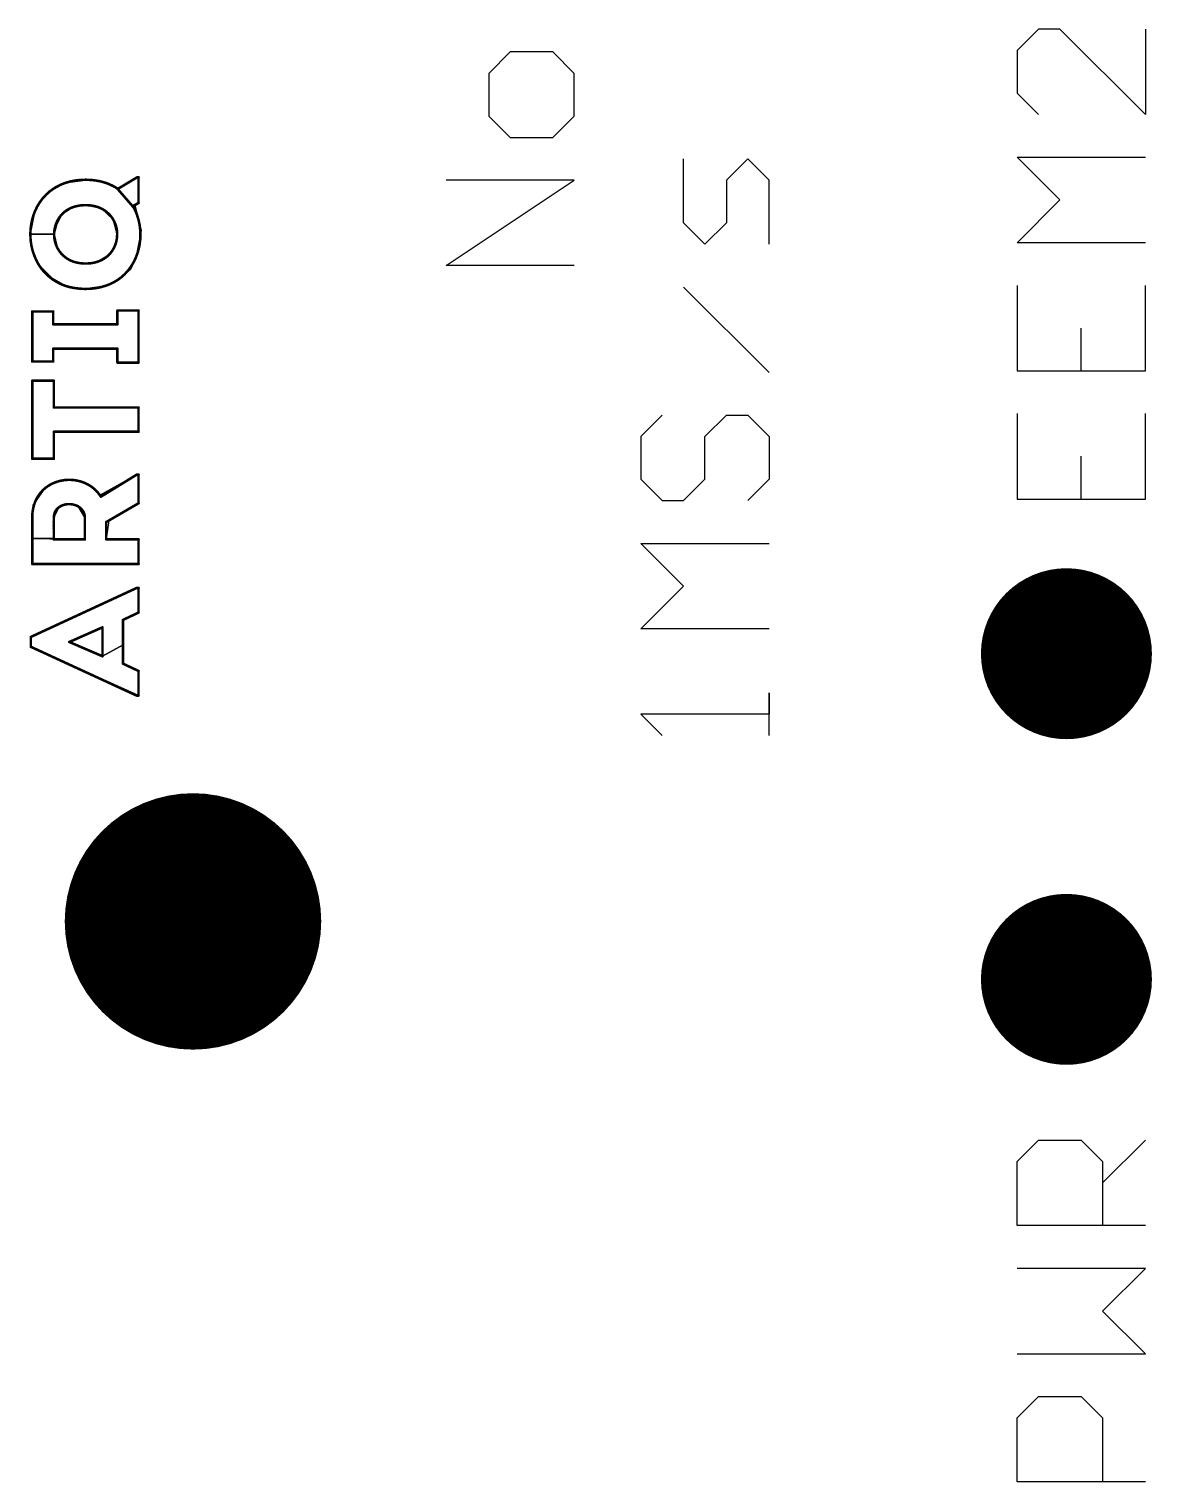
# Model space of a CAD drawing. Header units: millimetres. Extents: x 35 to 161, y 53 to 90.
# Drawn here: x 46.74 to 59.88, y 53.2 to 70.2 of the extents above; entities that cross this region are included whole.
import ezdxf

# ---------------------------------------------------------------- set-up
doc = ezdxf.new("R2010")
doc.units = ezdxf.units.MM
for name, color, linetype in [('BottomLayer', 5, 'Continuous'), ('BottomSolder', 6, 'Continuous'), ('PadHoleLayer', 156, 'Continuous'), ('TopLayer', 1, 'Continuous'), ('TopOverlay', 2, 'Continuous'), ('TopSolder', 216, 'Continuous')]:
    doc.layers.add(name, color=color, linetype=linetype)

msp = doc.modelspace()

# ---------------------------------------------------------------- linework, layer by layer
at = {"layer": 'BottomLayer', "const_width": 0.762}
for points in [[(58.496, 62.89, 1), (59.258, 62.89, 1)], [(48.281, 59.758, 1), (49.043, 59.758, 1)], [(58.496, 59.08, 1), (59.258, 59.08, 1)]]:
    msp.add_lwpolyline(points, format="xyb", close=True, dxfattribs=at)
at = {"layer": 'BottomSolder', "const_width": 0.864}
for points in [[(58.445, 62.89, 1), (59.309, 62.89, 1)], [(48.231, 59.758, 1), (49.094, 59.758, 1)], [(58.445, 59.08, 1), (59.309, 59.08, 1)]]:
    msp.add_lwpolyline(points, format="xyb", close=True, dxfattribs=at)
at = {"layer": 'PadHoleLayer'}
for points, const_width in [([(58.377, 62.89, 1), (59.377, 62.89, 1)], 1), ([(47.912, 59.758, 1), (49.412, 59.758, 1)], 1.5), ([(58.377, 59.08, 1), (59.377, 59.08, 1)], 1)]:
    msp.add_lwpolyline(points, format="xyb", close=True, dxfattribs=dict(at, const_width=const_width))
at = {"layer": 'TopLayer', "const_width": 0.762}
for points in [[(58.496, 62.89, 1), (59.258, 62.89, 1)], [(48.281, 59.758, 1), (49.043, 59.758, 1)], [(58.496, 59.08, 1), (59.258, 59.08, 1)]]:
    msp.add_lwpolyline(points, format="xyb", close=True, dxfattribs=at)
at = {"layer": 'TopOverlay'}
for p, q in [((58.55, 70.198), (58.3, 69.948)), ((58.8, 70.198), (58.55, 70.198)), ((59.8, 69.199), (58.8, 70.198)), ((59.8, 70.198), (59.8, 69.199)), ((52.371, 69.93), (52.121, 69.68)), ((52.871, 69.93), (52.371, 69.93)), ((53.121, 69.68), (52.871, 69.93)), ((58.3, 69.948), (58.3, 69.448)), ((52.121, 69.68), (52.121, 69.18)), ((53.121, 69.18), (53.121, 69.68)), ((58.3, 69.448), (58.55, 69.199)), ((52.121, 69.18), (52.371, 68.93)), ((52.871, 68.93), (53.121, 69.18)), ((52.371, 68.93), (52.871, 68.93)), ((54.4, 67.93), (54.4, 68.68)), ((55.15, 68.68), (54.9, 68.43)), ((55.4, 68.43), (55.15, 68.68)), ((58.8, 68.199), (58.3, 68.699)), ((58.3, 68.699), (59.8, 68.699)), ((46.987, 68.299), (47.168, 68.398)), ((47.168, 68.398), (47.405, 68.431)), ((47.405, 68.431), (47.488, 68.431)), ((47.488, 68.431), (47.603, 68.41)), ((47.603, 68.41), (47.774, 68.335)), ((47.774, 68.335), (48.025, 68.464)), ((48.025, 68.464), (48.025, 68.163)), ((51.621, 67.43), (53.121, 68.43)), ((53.121, 68.43), (51.621, 68.43)), ((54.9, 68.43), (54.9, 67.93)), ((55.4, 67.68), (55.4, 68.43)), ((46.815, 68.07), (46.888, 68.2)), ((46.888, 68.2), (46.987, 68.299)), ((48.025, 68.163), (47.987, 68.127)), ((58.3, 67.699), (58.8, 68.199)), ((46.76, 67.797), (46.815, 68.07)), ((47.127, 68.029), (47.069, 67.917)), ((47.27, 68.118), (47.127, 68.029)), ((47.405, 68.138), (47.27, 68.118)), ((47.597, 68.095), (47.405, 68.138)), ((47.727, 67.97), (47.597, 68.095)), ((47.987, 68.127), (48.057, 67.841)), ((47.069, 67.917), (47.038, 67.797)), ((47.775, 67.797), (47.727, 67.97)), ((48.057, 67.841), (47.992, 67.521)), ((54.65, 67.68), (54.4, 67.93)), ((54.9, 67.93), (54.65, 67.68)), ((46.787, 67.615), (46.76, 67.797)), ((46.76, 67.797), (47.038, 67.797)), ((47.038, 67.797), (46.76, 67.797)), ((47.038, 67.797), (47.069, 67.666)), ((47.069, 67.666), (47.117, 67.564)), ((47.686, 67.564), (47.752, 67.666)), ((47.752, 67.666), (47.775, 67.797)), ((59.8, 67.699), (58.3, 67.699)), ((46.859, 67.439), (46.787, 67.615)), ((47.117, 67.564), (47.27, 67.475)), ((47.542, 67.475), (47.686, 67.564)), ((47.992, 67.521), (47.93, 67.386)), ((47.015, 67.285), (46.859, 67.439)), ((47.27, 67.475), (47.478, 67.46)), ((47.478, 67.46), (47.542, 67.475)), ((47.93, 67.386), (47.822, 67.293)), ((53.121, 67.43), (51.621, 67.43)), ((47.142, 67.208), (47.015, 67.285)), ((47.284, 67.163), (47.142, 67.208)), ((47.405, 67.158), (47.284, 67.163)), ((47.641, 67.194), (47.405, 67.158)), ((47.822, 67.293), (47.641, 67.194)), ((55.4, 66.181), (54.4, 67.18)), ((58.3, 67.199), (58.3, 66.2)), ((59.8, 66.2), (59.8, 67.199)), ((47.027, 66.894), (46.782, 66.894)), ((46.782, 66.894), (46.782, 66.309)), ((47.027, 66.743), (47.027, 66.894)), ((48.025, 66.906), (47.778, 66.906)), ((47.778, 66.906), (47.778, 66.743)), ((48.025, 66.296), (48.025, 66.906)), ((47.778, 66.743), (47.027, 66.743)), ((59.05, 66.2), (59.05, 66.699)), ((46.782, 66.309), (47.027, 66.309)), ((47.027, 66.309), (47.027, 66.459)), ((47.027, 66.459), (47.778, 66.459)), ((47.778, 66.459), (47.778, 66.296)), ((47.778, 66.296), (48.025, 66.296)), ((58.3, 66.2), (59.8, 66.2)), ((46.782, 66.084), (47.035, 66.084)), ((46.782, 65.171), (46.782, 66.084)), ((47.035, 66.084), (47.035, 65.771)), ((47.035, 65.771), (48.025, 65.771)), ((48.025, 65.771), (48.025, 65.487)), ((54.15, 65.681), (53.9, 65.431)), ((54.65, 65.431), (54.9, 65.681)), ((54.9, 65.681), (55.15, 65.681)), ((55.15, 65.681), (55.4, 65.431)), ((58.3, 65.7), (58.3, 64.7)), ((59.8, 64.7), (59.8, 65.7)), ((48.025, 65.487), (47.035, 65.487)), ((47.035, 65.487), (47.035, 65.171)), ((53.9, 65.431), (53.9, 64.931)), ((54.65, 64.931), (54.65, 65.431)), ((55.4, 65.431), (55.4, 64.931)), ((47.035, 65.171), (46.782, 65.171)), ((59.05, 64.7), (59.05, 65.2)), ((47.574, 64.744), (48.004, 64.986)), ((48.004, 64.986), (48.025, 64.986)), ((48.025, 64.986), (48.025, 64.651)), ((46.791, 64.627), (46.933, 64.828)), ((46.933, 64.828), (47.078, 64.903)), ((47.078, 64.903), (47.193, 64.923)), ((47.193, 64.923), (47.358, 64.903)), ((47.358, 64.903), (47.472, 64.846)), ((47.472, 64.846), (47.574, 64.744)), ((53.9, 64.931), (54.15, 64.681)), ((54.4, 64.681), (54.65, 64.931)), ((55.4, 64.931), (55.15, 64.681)), ((46.782, 64.238), (46.791, 64.627)), ((47.093, 64.603), (47.035, 64.484)), ((47.188, 64.64), (47.093, 64.603)), ((47.318, 64.615), (47.188, 64.64)), ((47.397, 64.484), (47.318, 64.615)), ((48.025, 64.651), (47.676, 64.448)), ((54.15, 64.681), (54.4, 64.681)), ((58.3, 64.7), (59.8, 64.7)), ((47.035, 64.484), (47.035, 64.238)), ((47.397, 64.228), (47.397, 64.484)), ((47.676, 64.448), (47.647, 64.229)), ((46.782, 63.941), (46.782, 64.238)), ((46.782, 64.238), (47.397, 64.228)), ((47.035, 64.238), (46.782, 64.238)), ((47.647, 64.229), (48.025, 64.229)), ((48.025, 64.229), (48.025, 63.941)), ((54.4, 63.682), (53.9, 64.181)), ((53.9, 64.181), (55.4, 64.181)), ((48.025, 63.941), (46.782, 63.941)), ((46.765, 63.086), (48.025, 63.659)), ((48.025, 63.659), (48.025, 63.371)), ((53.9, 63.182), (54.4, 63.682)), ((48.025, 63.371), (47.844, 63.286)), ((47.844, 63.286), (47.844, 62.992)), ((46.765, 62.971), (46.765, 63.086)), ((47.604, 63.199), (47.215, 63.027)), ((47.604, 62.86), (47.604, 63.199)), ((55.4, 63.182), (53.9, 63.182)), ((48.025, 62.4), (46.765, 62.971)), ((47.215, 63.027), (47.604, 62.86)), ((47.844, 62.992), (47.604, 62.86)), ((47.604, 62.86), (47.844, 62.992)), ((47.844, 62.992), (47.844, 62.773)), ((47.844, 62.773), (48.025, 62.688)), ((48.025, 62.688), (48.025, 62.4)), ((55.4, 61.932), (55.4, 62.432)), ((55.4, 62.432), (55.4, 62.182)), ((55.4, 62.182), (53.9, 62.182)), ((53.9, 62.182), (54.15, 61.932)), ((58.3, 56.949), (58.55, 57.199)), ((58.55, 57.199), (59.05, 57.199)), ((59.05, 57.199), (59.3, 56.949)), ((59.3, 56.699), (59.8, 57.199)), ((58.3, 56.199), (58.3, 56.949)), ((59.3, 56.949), (59.3, 56.199)), ((59.8, 56.199), (58.3, 56.199)), ((59.8, 55.699), (58.3, 55.699)), ((59.3, 55.199), (59.8, 55.699)), ((59.8, 54.7), (59.3, 55.199)), ((58.3, 54.7), (59.8, 54.7)), ((58.3, 53.95), (58.55, 54.2)), ((58.55, 54.2), (59.05, 54.2)), ((59.05, 54.2), (59.3, 53.95)), ((58.3, 53.2), (58.3, 53.95)), ((59.3, 53.95), (59.3, 53.2)), ((59.8, 53.2), (58.3, 53.2))]:
    msp.add_line(p, q, dxfattribs=at)
at = {"layer": 'TopOverlay', "const_width": 0.03}
for points in [[(46.987, 68.299, -0.08923), (47.168, 68.398)], [(47.168, 68.398, -0.082173), (47.405, 68.435)], [(47.405, 68.435, -0.024862), (47.488, 68.431)], [(47.488, 68.431, -0.041128), (47.604, 68.41)], [(47.604, 68.41, -0.076296), (47.774, 68.335)], [(46.815, 68.07, -0.121713), (46.987, 68.299)], [(46.76, 67.797, -0.10144), (46.815, 68.07)], [(47.038, 67.797, -0.188409), (47.127, 68.029)], [(47.127, 68.029, -0.130203), (47.27, 68.118)], [(47.27, 68.118, -0.040287), (47.334, 68.133)], [(47.334, 68.133, -0.036986), (47.405, 68.138)], [(47.405, 68.138, -0.076951), (47.542, 68.118)], [(47.542, 68.118, -0.042274), (47.597, 68.095)], [(47.597, 68.095, -0.283151), (47.775, 67.797)], [(47.969, 68.11, -0.012843), (47.984, 68.081)], [(47.984, 68.081, -0.10974), (48.047, 67.792)], [(46.859, 67.439, -0.139016), (46.76, 67.797)], [(47.215, 67.498, -0.282047), (47.038, 67.797)], [(47.775, 67.797, -0.189487), (47.686, 67.564)], [(48.047, 67.792, -0.101479), (47.992, 67.521)], [(47.27, 67.475, -0.042507), (47.215, 67.498)], [(47.405, 67.455, -0.07753), (47.27, 67.475)], [(47.542, 67.475, -0.040012), (47.478, 67.46)], [(47.686, 67.564, -0.129767), (47.542, 67.475)], [(47.992, 67.521, -0.121683), (47.822, 67.293)], [(47.28, 67.168, -0.223663), (46.859, 67.439)], [(47.478, 67.46, -0.036709), (47.405, 67.455)], [(47.405, 67.158, -0.039292), (47.28, 67.168)], [(47.641, 67.195, -0.082179), (47.405, 67.158)], [(47.822, 67.293, -0.08921), (47.641, 67.195)], [(47.078, 64.904, -0.153363), (47.358, 64.902)], [(46.811, 64.654, -0.134946), (46.933, 64.827)], [(46.933, 64.827, -0.098514), (47.078, 64.904)], [(47.358, 64.902, -0.167062), (47.574, 64.743)], [(46.785, 64.543, -0.059848), (46.811, 64.654)], [(47.045, 64.541, -0.138672), (47.093, 64.602)], [(47.093, 64.602, -0.038316), (47.114, 64.616)], [(47.114, 64.616, -0.03453), (47.138, 64.627)], [(47.138, 64.627, -0.061061), (47.188, 64.639)], [(47.188, 64.639, -0.028782), (47.214, 64.64)], [(47.214, 64.64, -0.091249), (47.294, 64.625)], [(47.294, 64.625, -0.034206), (47.318, 64.614)], [(47.318, 64.614, -0.037523), (47.339, 64.6)], [(47.339, 64.6, -0.04135), (47.358, 64.582)], [(47.358, 64.582, -0.193784), (47.397, 64.483)], [(46.782, 64.483, -0.027406), (46.785, 64.543)], [(47.035, 64.483, -0.09313), (47.045, 64.541)]]:
    msp.add_lwpolyline(points, format="xyb", dxfattribs=at)
at = {"layer": 'TopOverlay', "const_width": 0.015}
for points in [[(47.16, 68.398, 1), (47.175, 68.398, 1)], [(47.16, 68.398, 1), (47.175, 68.398, 1)], [(47.398, 68.435, 1), (47.413, 68.435, 1)], [(47.398, 68.435, 1), (47.413, 68.435, 1)], [(47.48, 68.431, 1), (47.495, 68.431, 1)], [(47.48, 68.431, 1), (47.495, 68.431, 1)], [(47.596, 68.41, 1), (47.611, 68.41, 1)], [(47.596, 68.41, 1), (47.611, 68.41, 1)], [(47.767, 68.335, 1), (47.782, 68.335, 1)], [(47.767, 68.335, 1), (47.782, 68.335, 1)], [(47.767, 68.335, 1), (47.782, 68.335, 1)], [(47.778, 68.329, 1), (47.793, 68.329, 1)], [(47.778, 68.329, 1), (47.793, 68.329, 1)], [(48.002, 68.464, 1), (48.017, 68.464, 1)], [(48.002, 68.464, 1), (48.017, 68.464, 1)], [(48.018, 68.464, 1), (48.033, 68.464, 1)], [(48.018, 68.464, 1), (48.033, 68.464, 1)], [(46.979, 68.299, 1), (46.994, 68.299, 1)], [(46.979, 68.299, 1), (46.994, 68.299, 1)], [(48.018, 68.163, 1), (48.033, 68.163, 1)], [(48.018, 68.163, 1), (48.033, 68.163, 1)], [(46.808, 68.07, 1), (46.823, 68.07, 1)], [(46.808, 68.07, 1), (46.823, 68.07, 1)], [(47.12, 68.029, 1), (47.135, 68.029, 1)], [(47.12, 68.029, 1), (47.135, 68.029, 1)], [(47.263, 68.118, 1), (47.278, 68.118, 1)], [(47.263, 68.118, 1), (47.278, 68.118, 1)], [(47.326, 68.133, 1), (47.341, 68.133, 1)], [(47.326, 68.133, 1), (47.341, 68.133, 1)], [(47.398, 68.138, 1), (47.413, 68.138, 1)], [(47.398, 68.138, 1), (47.413, 68.138, 1)], [(47.534, 68.118, 1), (47.549, 68.118, 1)], [(47.534, 68.118, 1), (47.549, 68.118, 1)], [(47.59, 68.095, 1), (47.605, 68.095, 1)], [(47.59, 68.095, 1), (47.605, 68.095, 1)], [(47.952, 68.128, 1), (47.967, 68.128, 1)], [(47.952, 68.128, 1), (47.967, 68.128, 1)], [(47.962, 68.11, 1), (47.977, 68.11, 1)], [(47.962, 68.11, 1), (47.977, 68.11, 1)], [(47.962, 68.11, 1), (47.977, 68.11, 1)], [(47.976, 68.081, 1), (47.991, 68.081, 1)], [(47.976, 68.081, 1), (47.991, 68.081, 1)], [(46.752, 67.797, 1), (46.767, 67.797, 1)], [(46.752, 67.797, 1), (46.767, 67.797, 1)], [(47.031, 67.797, 1), (47.046, 67.797, 1)], [(47.031, 67.797, 1), (47.046, 67.797, 1)], [(47.768, 67.797, 1), (47.783, 67.797, 1)], [(47.768, 67.797, 1), (47.783, 67.797, 1)], [(48.039, 67.792, 1), (48.054, 67.792, 1)], [(48.039, 67.792, 1), (48.054, 67.792, 1)], [(47.207, 67.498, 1), (47.222, 67.498, 1)], [(47.207, 67.498, 1), (47.222, 67.498, 1)], [(47.263, 67.475, 1), (47.278, 67.475, 1)], [(47.263, 67.475, 1), (47.278, 67.475, 1)], [(47.534, 67.475, 1), (47.549, 67.475, 1)], [(47.534, 67.475, 1), (47.549, 67.475, 1)], [(47.678, 67.564, 1), (47.693, 67.564, 1)], [(47.678, 67.564, 1), (47.693, 67.564, 1)], [(47.984, 67.521, 1), (47.999, 67.521, 1)], [(47.984, 67.521, 1), (47.999, 67.521, 1)], [(46.852, 67.439, 1), (46.867, 67.439, 1)], [(46.852, 67.439, 1), (46.867, 67.439, 1)], [(47.398, 67.455, 1), (47.413, 67.455, 1)], [(47.398, 67.455, 1), (47.413, 67.455, 1)], [(47.47, 67.46, 1), (47.485, 67.46, 1)], [(47.47, 67.46, 1), (47.485, 67.46, 1)], [(47.272, 67.168, 1), (47.287, 67.168, 1)], [(47.272, 67.168, 1), (47.287, 67.168, 1)], [(47.398, 67.158, 1), (47.413, 67.158, 1)], [(47.398, 67.158, 1), (47.413, 67.158, 1)], [(47.634, 67.195, 1), (47.649, 67.195, 1)], [(47.634, 67.195, 1), (47.649, 67.195, 1)], [(47.814, 67.293, 1), (47.829, 67.293, 1)], [(47.814, 67.293, 1), (47.829, 67.293, 1)], [(46.774, 66.894, 1), (46.789, 66.894, 1)], [(46.774, 66.894, 1), (46.789, 66.894, 1)], [(47.02, 66.894, 1), (47.035, 66.894, 1)], [(47.02, 66.894, 1), (47.035, 66.894, 1)], [(47.771, 66.906, 1), (47.786, 66.906, 1)], [(47.771, 66.906, 1), (47.786, 66.906, 1)], [(48.018, 66.906, 1), (48.033, 66.906, 1)], [(48.018, 66.906, 1), (48.033, 66.906, 1)], [(47.02, 66.743, 1), (47.035, 66.743, 1)], [(47.02, 66.743, 1), (47.035, 66.743, 1)], [(47.771, 66.743, 1), (47.786, 66.743, 1)], [(47.771, 66.743, 1), (47.786, 66.743, 1)], [(47.02, 66.459, 1), (47.035, 66.459, 1)], [(47.02, 66.459, 1), (47.035, 66.459, 1)], [(47.771, 66.459, 1), (47.786, 66.459, 1)], [(47.771, 66.459, 1), (47.786, 66.459, 1)], [(46.774, 66.309, 1), (46.789, 66.309, 1)], [(46.774, 66.309, 1), (46.789, 66.309, 1)], [(47.02, 66.309, 1), (47.035, 66.309, 1)], [(47.02, 66.309, 1), (47.035, 66.309, 1)], [(47.771, 66.296, 1), (47.786, 66.296, 1)], [(47.771, 66.296, 1), (47.786, 66.296, 1)], [(48.018, 66.296, 1), (48.033, 66.296, 1)], [(48.018, 66.296, 1), (48.033, 66.296, 1)], [(46.774, 66.084, 1), (46.789, 66.084, 1)], [(46.774, 66.084, 1), (46.789, 66.084, 1)], [(47.027, 66.084, 1), (47.042, 66.084, 1)], [(47.027, 66.084, 1), (47.042, 66.084, 1)], [(47.027, 65.771, 1), (47.042, 65.771, 1)], [(47.027, 65.771, 1), (47.042, 65.771, 1)], [(48.018, 65.771, 1), (48.033, 65.771, 1)], [(48.018, 65.771, 1), (48.033, 65.771, 1)], [(47.027, 65.487, 1), (47.042, 65.487, 1)], [(47.027, 65.487, 1), (47.042, 65.487, 1)], [(48.018, 65.487, 1), (48.033, 65.487, 1)], [(48.018, 65.487, 1), (48.033, 65.487, 1)], [(46.774, 65.171, 1), (46.789, 65.171, 1)], [(46.774, 65.171, 1), (46.789, 65.171, 1)], [(47.027, 65.171, 1), (47.042, 65.171, 1)], [(47.027, 65.171, 1), (47.042, 65.171, 1)], [(47.996, 64.985, 1), (48.011, 64.985, 1)], [(47.996, 64.985, 1), (48.011, 64.985, 1)], [(48.018, 64.985, 1), (48.033, 64.985, 1)], [(48.018, 64.985, 1), (48.033, 64.985, 1)], [(46.925, 64.827, 1), (46.94, 64.827, 1)], [(46.925, 64.827, 1), (46.94, 64.827, 1)], [(47.07, 64.904, 1), (47.085, 64.904, 1)], [(47.07, 64.904, 1), (47.085, 64.904, 1)], [(47.351, 64.902, 1), (47.366, 64.902, 1)], [(47.351, 64.902, 1), (47.366, 64.902, 1)], [(46.804, 64.654, 1), (46.819, 64.654, 1)], [(46.804, 64.654, 1), (46.819, 64.654, 1)], [(47.085, 64.602, 1), (47.1, 64.602, 1)], [(47.085, 64.602, 1), (47.1, 64.602, 1)], [(47.107, 64.616, 1), (47.122, 64.616, 1)], [(47.107, 64.616, 1), (47.122, 64.616, 1)], [(47.13, 64.627, 1), (47.145, 64.627, 1)], [(47.13, 64.627, 1), (47.145, 64.627, 1)], [(47.181, 64.639, 1), (47.196, 64.639, 1)], [(47.181, 64.639, 1), (47.196, 64.639, 1)], [(47.207, 64.64, 1), (47.222, 64.64, 1)], [(47.207, 64.64, 1), (47.222, 64.64, 1)], [(47.286, 64.625, 1), (47.301, 64.625, 1)], [(47.286, 64.625, 1), (47.301, 64.625, 1)], [(47.31, 64.614, 1), (47.325, 64.614, 1)], [(47.31, 64.614, 1), (47.325, 64.614, 1)], [(47.332, 64.6, 1), (47.347, 64.6, 1)], [(47.332, 64.6, 1), (47.347, 64.6, 1)], [(47.351, 64.582, 1), (47.366, 64.582, 1)], [(47.351, 64.582, 1), (47.366, 64.582, 1)], [(47.566, 64.743, 1), (47.581, 64.743, 1)], [(47.566, 64.743, 1), (47.581, 64.743, 1)], [(47.577, 64.727, 1), (47.592, 64.727, 1)], [(47.577, 64.727, 1), (47.592, 64.727, 1)], [(48.018, 64.65, 1), (48.033, 64.65, 1)], [(48.018, 64.65, 1), (48.033, 64.65, 1)], [(46.774, 64.483, 1), (46.789, 64.483, 1)], [(46.774, 64.483, 1), (46.789, 64.483, 1)], [(46.778, 64.543, 1), (46.793, 64.543, 1)], [(46.778, 64.543, 1), (46.793, 64.543, 1)], [(47.027, 64.468, 1), (47.042, 64.468, 1)], [(47.027, 64.468, 1), (47.042, 64.468, 1)], [(47.027, 64.452, 1), (47.042, 64.452, 1)], [(47.027, 64.452, 1), (47.042, 64.452, 1)], [(47.026, 64.436, 1), (47.041, 64.436, 1)], [(47.026, 64.436, 1), (47.041, 64.436, 1)], [(47.026, 64.42, 1), (47.041, 64.42, 1)], [(47.026, 64.42, 1), (47.041, 64.42, 1)], [(47.027, 64.483, 1), (47.042, 64.483, 1)], [(47.027, 64.483, 1), (47.042, 64.483, 1)], [(47.038, 64.541, 1), (47.053, 64.541, 1)], [(47.038, 64.541, 1), (47.053, 64.541, 1)], [(47.389, 64.483, 1), (47.404, 64.483, 1)], [(47.389, 64.483, 1), (47.404, 64.483, 1)], [(47.64, 64.43, 1), (47.655, 64.43, 1)], [(47.64, 64.43, 1), (47.655, 64.43, 1)], [(47.026, 64.405, 1), (47.041, 64.405, 1)], [(47.026, 64.405, 1), (47.041, 64.405, 1)], [(47.026, 64.389, 1), (47.041, 64.389, 1)], [(47.026, 64.389, 1), (47.041, 64.389, 1)], [(47.026, 64.373, 1), (47.041, 64.373, 1)], [(47.026, 64.373, 1), (47.041, 64.373, 1)], [(47.026, 64.357, 1), (47.042, 64.357, 1)], [(47.026, 64.357, 1), (47.042, 64.357, 1)], [(47.027, 64.325, 1), (47.042, 64.325, 1)], [(47.027, 64.325, 1), (47.042, 64.325, 1)], [(47.027, 64.317, 1), (47.042, 64.317, 1)], [(47.027, 64.317, 1), (47.042, 64.317, 1)], [(47.027, 64.31, 1), (47.042, 64.31, 1)], [(47.027, 64.31, 1), (47.042, 64.31, 1)], [(47.027, 64.302, 1), (47.042, 64.302, 1)], [(47.027, 64.302, 1), (47.042, 64.302, 1)], [(47.027, 64.294, 1), (47.042, 64.294, 1)], [(47.027, 64.294, 1), (47.042, 64.294, 1)], [(47.027, 64.286, 1), (47.042, 64.286, 1)], [(47.027, 64.286, 1), (47.042, 64.286, 1)], [(47.027, 64.279, 1), (47.042, 64.279, 1)], [(47.027, 64.279, 1), (47.042, 64.279, 1)], [(47.027, 64.271, 1), (47.042, 64.271, 1)], [(47.027, 64.271, 1), (47.042, 64.271, 1)], [(47.027, 64.263, 1), (47.042, 64.263, 1)], [(47.027, 64.263, 1), (47.042, 64.263, 1)], [(47.027, 64.248, 1), (47.042, 64.248, 1)], [(47.027, 64.248, 1), (47.042, 64.248, 1)], [(47.027, 64.227, 1), (47.042, 64.227, 1)], [(47.027, 64.227, 1), (47.042, 64.227, 1)], [(47.389, 64.227, 1), (47.404, 64.227, 1)], [(47.389, 64.227, 1), (47.404, 64.227, 1)], [(47.64, 64.228, 1), (47.655, 64.228, 1)], [(47.64, 64.228, 1), (47.655, 64.228, 1)], [(48.018, 64.228, 1), (48.033, 64.228, 1)], [(48.018, 64.228, 1), (48.033, 64.228, 1)], [(46.774, 63.94, 1), (46.789, 63.94, 1)], [(46.774, 63.94, 1), (46.789, 63.94, 1)], [(48.018, 63.94, 1), (48.033, 63.94, 1)], [(48.018, 63.94, 1), (48.033, 63.94, 1)], [(47.995, 63.659, 1), (48.01, 63.659, 1)], [(47.995, 63.659, 1), (48.01, 63.659, 1)], [(48.018, 63.659, 1), (48.033, 63.659, 1)], [(48.018, 63.659, 1), (48.033, 63.659, 1)], [(47.836, 63.286, 1), (47.851, 63.286, 1)], [(47.836, 63.286, 1), (47.851, 63.286, 1)], [(48.018, 63.371, 1), (48.033, 63.371, 1)], [(48.018, 63.371, 1), (48.033, 63.371, 1)], [(46.758, 63.086, 1), (46.773, 63.086, 1)], [(46.758, 63.086, 1), (46.773, 63.086, 1)], [(47.596, 63.199, 1), (47.611, 63.199, 1)], [(47.596, 63.199, 1), (47.611, 63.199, 1)], [(46.758, 62.971, 1), (46.773, 62.971, 1)], [(46.758, 62.971, 1), (46.773, 62.971, 1)], [(47.207, 63.027, 1), (47.222, 63.027, 1)], [(47.207, 63.027, 1), (47.222, 63.027, 1)], [(47.596, 62.86, 1), (47.611, 62.86, 1)], [(47.596, 62.86, 1), (47.611, 62.86, 1)], [(47.836, 62.773, 1), (47.851, 62.773, 1)], [(47.836, 62.773, 1), (47.851, 62.773, 1)], [(48.018, 62.688, 1), (48.033, 62.688, 1)], [(48.018, 62.688, 1), (48.033, 62.688, 1)], [(47.995, 62.4, 1), (48.01, 62.4, 1)], [(47.995, 62.4, 1), (48.01, 62.4, 1)], [(48.018, 62.4, 1), (48.033, 62.4, 1)], [(48.018, 62.4, 1), (48.033, 62.4, 1)]]:
    msp.add_lwpolyline(points, format="xyb", close=True, dxfattribs=at)
at = {"layer": 'TopOverlay', "const_width": 0.03}
for points in [[(47.774, 68.335), (47.969, 68.11)], [(47.774, 68.335), (47.785, 68.329)], [(47.785, 68.329), (48.009, 68.464)], [(48.009, 68.464), (48.025, 68.464)], [(48.025, 68.163), (48.025, 68.464)], [(47.96, 68.128), (48.025, 68.163)], [(47.96, 68.128), (47.969, 68.11)], [(46.782, 66.309), (46.782, 66.894)], [(46.782, 66.894), (47.027, 66.894)], [(47.027, 66.743), (47.027, 66.894)], [(47.778, 66.743), (47.778, 66.906)], [(47.778, 66.906), (48.025, 66.906)], [(48.025, 66.296), (48.025, 66.906)], [(47.027, 66.743), (47.778, 66.743)], [(47.027, 66.459), (47.778, 66.459)], [(47.027, 66.309), (47.027, 66.459)], [(47.778, 66.296), (47.778, 66.459)], [(46.782, 66.309), (47.027, 66.309)], [(47.778, 66.296), (48.025, 66.296)], [(46.782, 65.171), (46.782, 66.084)], [(46.782, 66.084), (47.035, 66.084)], [(47.035, 65.771), (47.035, 66.084)], [(47.035, 65.771), (48.025, 65.771)], [(48.025, 65.487), (48.025, 65.771)], [(47.035, 65.171), (47.035, 65.487)], [(47.035, 65.487), (48.025, 65.487)], [(46.782, 65.171), (47.035, 65.171)], [(47.585, 64.727), (48.004, 64.985)], [(48.004, 64.985), (48.025, 64.985)], [(48.025, 64.65), (48.025, 64.985)], [(47.574, 64.743), (47.585, 64.727)], [(47.647, 64.43), (48.025, 64.65)], [(46.782, 63.94), (46.782, 64.483)], [(47.034, 64.468), (47.035, 64.483)], [(47.034, 64.452), (47.034, 64.468)], [(47.034, 64.436), (47.034, 64.452)], [(47.034, 64.42), (47.034, 64.436)], [(47.034, 64.405), (47.034, 64.42)], [(47.397, 64.227), (47.397, 64.483)], [(47.647, 64.228), (47.647, 64.43)], [(47.034, 64.405), (47.034, 64.389)], [(47.034, 64.389), (47.034, 64.373)], [(47.034, 64.373), (47.034, 64.357)], [(47.034, 64.357), (47.034, 64.325)], [(47.034, 64.325), (47.034, 64.317)], [(47.034, 64.317), (47.034, 64.31)], [(47.034, 64.31), (47.034, 64.302)], [(47.034, 64.302), (47.034, 64.294)], [(47.034, 64.294), (47.035, 64.286)], [(47.035, 64.286), (47.035, 64.279)], [(47.035, 64.279), (47.035, 64.271)], [(47.035, 64.271), (47.035, 64.263)], [(47.035, 64.263), (47.035, 64.248)], [(47.035, 64.227), (47.035, 64.248)], [(47.035, 64.227), (47.397, 64.227)], [(47.647, 64.228), (48.025, 64.228)], [(48.025, 63.94), (48.025, 64.228)], [(46.782, 63.94), (48.025, 63.94)], [(46.765, 63.086), (48.003, 63.659)], [(48.003, 63.659), (48.025, 63.659)], [(48.025, 63.371), (48.025, 63.659)], [(47.844, 63.286), (48.025, 63.371)], [(47.844, 62.773), (47.844, 63.286)], [(46.765, 62.971), (46.765, 63.086)], [(47.215, 63.027), (47.604, 63.199)], [(47.604, 62.86), (47.604, 63.199)], [(46.765, 62.971), (48.003, 62.4)], [(47.215, 63.027), (47.604, 62.86)], [(47.844, 62.773), (48.025, 62.688)], [(48.025, 62.4), (48.025, 62.688)], [(48.003, 62.4), (48.025, 62.4)]]:
    msp.add_lwpolyline(points, dxfattribs=at)
at = {"layer": 'TopOverlay'}
msp.add_solid([(46.782, 64.227), (47.035, 64.227), (46.782, 64.238), (47.035, 64.238)], dxfattribs=at)
at = {"layer": 'TopSolder', "const_width": 0.864}
for points in [[(58.445, 62.89, 1), (59.309, 62.89, 1)], [(48.231, 59.758, 1), (49.094, 59.758, 1)], [(58.445, 59.08, 1), (59.309, 59.08, 1)]]:
    msp.add_lwpolyline(points, format="xyb", close=True, dxfattribs=at)

doc.saveas('drawing.dxf')
